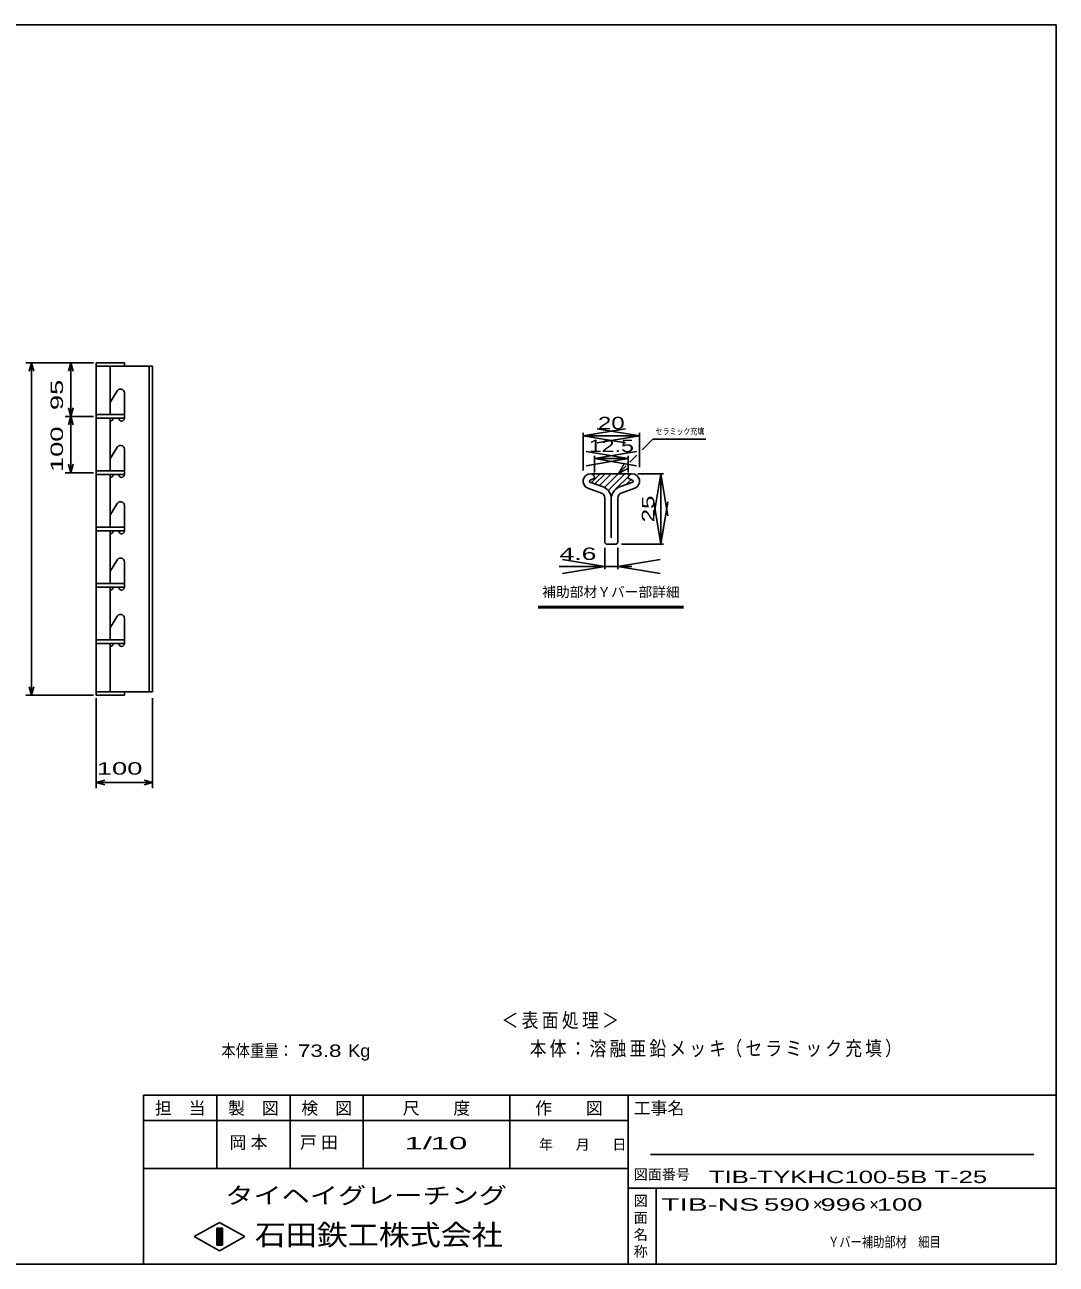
# Model space of a CAD drawing. Units: millimetres at full size, sheet at 1:10, with parts at other scales. Extents: x -1820 to 1724, y -1285 to 1059.
# Drawn here: x -107 to 1724, y -1141 to 1059 of the extents above; entities that cross this region are included whole.
import ezdxf
from ezdxf.enums import TextEntityAlignment as Align

# ---------------------------------------------------------------- set-up
doc = ezdxf.new("R2010")
doc.units = ezdxf.units.MM
doc.header["$LTSCALE"] = 10
for name, color, linetype, lineweight in [('0_2', 150, 'Continuous', 25), ('16', 3, 'Continuous', 25), ('22', 4, 'Continuous', 25), ('80', 4, 'Continuous', 25), ('82', 4, 'Continuous', 25)]:
    doc.layers.add(name, color=color, linetype=linetype, lineweight=lineweight)
doc.styles.add('ベクトル', font='')
doc.styles.get('ベクトル').set_extended_font_data('ベクトル')

# ---------------------------------------------------------------- blocks, each defined once
blk = doc.blocks.new('open_arrow')
at = {"color": 0, "linetype": 'Continuous', "lineweight": -2}
blk.add_lwpolyline([(7.5, 1.25), (0, 0), (7.5, -1.25)], dxfattribs=at)

msp = doc.modelspace()

# ---------------------------------------------------------------- linework, layer by layer
at = {"layer": '0_2'}
for p, q in [((-1736, 1059), (1724, 1059)), ((1724, 1059), (1724, -1141)), ((1724, -841), (104, -841)), ((104, -841), (104, -1141)), ((234, -841), (234, -971)), ((364, -971), (364, -841)), ((494, -841), (494, -971)), ((754, -971), (754, -841)), ((964, -841), (964, -1141)), ((964, -886), (104, -886)), ((1684, -946), (1004, -946)), ((104, -971), (964, -971)), ((964, -1006), (1724, -1006)), ((1014, -1141), (1014, -1006)), ((194, -1092), (239, -1067)), ((234, -1077), (244, -1077)), ((234, -1107), (234, -1077)), ((234, -1077), (236, -1077)), ((236, -1077), (236, -1107)), ((238, -1107), (238, -1077)), ((238, -1077), (240, -1077)), ((239, -1067), (284, -1092)), ((240, -1077), (240, -1107)), ((242, -1107), (242, -1077)), ((242, -1077), (244, -1077)), ((244, -1077), (244, -1107)), ((244, -1077), (244, -1107)), ((239, -1117), (194, -1092)), ((284, -1092), (239, -1117)), ((244, -1107), (234, -1107)), ((236, -1107), (238, -1107)), ((240, -1107), (242, -1107)), ((1724, -1141), (-1736, -1141))]:
    msp.add_line(p, q, dxfattribs=at)
at = {"layer": '16'}
for p, q in [((20, 459), (70, 459)), ((20, 453), (20, 459)), ((70, 453), (20, 453)), ((20, 453), (120, 453)), ((20, -125), (20, 453)), ((45, 453), (45, 367)), ((70, 459), (70, 453)), ((114, 453), (114, -125)), ((120, 453), (120, -125)), ((45.5, 390), (56.5, 408)), ((70.08, 360.61), (70.08, 405.61)), ((20, 367), (70, 367)), ((20, 361), (20, 367)), ((70, 361), (20, 361)), ((45, 361), (45, 267)), ((50.08, 360.61), (60.08, 360.61)), ((70, 367), (70, 361)), ((45.5, 290), (56.5, 308)), ((70.08, 260.61), (70.08, 305.61)), ((20, 267), (70, 267)), ((20, 261), (20, 267)), ((70, 267), (70, 261)), ((70, 261), (20, 261)), ((45, 261), (45, 167)), ((50.08, 260.61), (60.08, 260.61)), ((45.5, 190), (56.5, 208)), ((70.08, 160.61), (70.08, 205.61)), ((20, 167), (70, 167)), ((20, 161), (20, 167)), ((70, 161), (20, 161)), ((45, 161), (45, 67)), ((50.08, 160.61), (60.08, 160.61)), ((70, 167), (70, 161)), ((45.5, 90), (56.5, 108)), ((70.08, 60.61), (70.08, 105.61)), ((20, 67), (70, 67)), ((20, 61), (20, 67)), ((70, 67), (70, 61)), ((70, 61), (20, 61)), ((45, 61), (45, -33)), ((50.08, 60.61), (60.08, 60.61)), ((45.5, -10), (56.5, 8)), ((70.08, -39.39), (70.08, 5.61)), ((20, -33), (70, -33)), ((20, -39), (20, -33)), ((70, -39), (20, -39)), ((45, -39), (45, -125)), ((50.08, -39.39), (60.08, -39.39)), ((70, -33), (70, -39)), ((20, -125), (70, -125)), ((20, -131), (20, -125)), ((120, -125), (20, -125)), ((70, -131), (20, -131)), ((70, -125), (70, -131))]:
    msp.add_line(p, q, dxfattribs=at)
for centre, radius, start, end in [((63.08, 405.61), 7, 0, 160), ((45.08, 360.61), 5, 270, 0), ((65.08, 360.61), 5, 180, 0), ((63.08, 305.61), 7, 0, 160), ((45.08, 260.61), 5, 270, 0), ((65.08, 260.61), 5, 180, 0), ((63.08, 205.61), 7, 0, 160), ((45.08, 160.61), 5, 270, 0), ((65.08, 160.61), 5, 180, 0), ((63.08, 105.61), 7, 0, 160), ((45.08, 60.61), 5, 270, 0), ((65.08, 60.61), 5, 180, 0), ((63.08, 5.61), 7, 0, 160), ((45.08, -39.39), 5, 270, 0), ((65.08, -39.39), 5, 180, 0)]:
    msp.add_arc(centre, radius, start, end, dxfattribs=at)
at = {"layer": '22'}
for p, q in [((15, 459), (-105, 459)), ((-95, 459), (-99, 444)), ((-91, 444), (-95, 459)), ((-95, 459), (-95, -131)), ((15, 459), (-35, 459)), ((-25, 459), (-29, 444)), ((-21, 444), (-25, 459)), ((-25, 459), (-25, 364)), ((-25, 364), (-29, 379)), ((-21, 379), (-25, 364)), ((-35, 364), (15, 364)), ((-25, 364), (-29, 349)), ((-21, 349), (-25, 364)), ((-25, 364), (-25, 264)), ((-35, 264), (15, 264)), ((-25, 264), (-29, 279)), ((-21, 279), (-25, 264)), ((-105, -131), (15, -131)), ((-95, -131), (-99, -116)), ((-91, -116), (-95, -131)), ((20, -136), (20, -296)), ((120, -296), (120, -136)), ((20, -286), (35, -282)), ((35, -290), (20, -286)), ((20, -286), (120, -286)), ((120, -286), (105, -282)), ((105, -290), (120, -286))]:
    msp.add_line(p, q, dxfattribs=at)
at = {"layer": '80'}
for p, q in [((884.27, 267.66), (884.27, 334.51)), ((984.28, 273.52), (984.28, 334.51)), ((884.27, 329.51), (984.28, 329.51)), ((988.88, 304.31), (1007.95, 323.39)), ((1007.95, 323.39), (1101.95, 323.39)), ((904.18, 264.08), (904.18, 293.88)), ((904.18, 288.88), (964.38, 288.88)), ((964.38, 264.08), (964.38, 293.88)), ((967.33, 282.76), (979.78, 295.21)), ((946.51, 261.95), (960.9, 276.34)), ((981.06, 262.12), (1027.08, 262.12)), ((1022.08, 262.12), (1022.08, 137.08)), ((952.28, 137.08), (1027.08, 137.08)), ((922.78, 130.58), (922.78, 92.43)), ((945.78, 130.58), (945.78, 92.43)), ((841.97, 97.43), (970.78, 97.43))]:
    msp.add_line(p, q, dxfattribs=at)
at = {"layer": '80', "lineweight": 13}
for p, q in [((956.51, 279.27), (946.51, 261.95)), ((946.51, 261.95), (963.83, 271.95))]:
    msp.add_line(p, q, dxfattribs=at)
at = {"layer": '80', "color": 3}
for p, q in [((896.2, 247.08), (917.79, 239.49)), ((904.18, 254.08), (897, 250.58)), ((904.18, 255.21), (904.18, 254.08)), ((972.36, 247.08), (950.77, 239.49)), ((964.38, 255.21), (964.38, 254.08)), ((964.38, 254.08), (971.56, 250.58)), ((892.44, 236.22), (916.77, 227.67)), ((976.12, 236.22), (951.79, 227.67)), ((922.78, 219.18), (922.78, 140.58)), ((934.28, 218.93), (934.28, 148.58)), ((945.78, 219.18), (945.78, 140.58)), ((926.28, 137.08), (942.28, 137.08))]:
    msp.add_line(p, q, dxfattribs=at)
at = {"layer": '80', "color": 2}
for p, q in [((914.25, 261.95), (898.56, 246.25)), ((899.73, 261.95), (969.96, 261.95)), ((923.09, 261.95), (905.1, 243.95)), ((933.93, 261.95), (913.12, 241.13)), ((946.51, 261.95), (922.23, 237.67)), ((958.16, 261.95), (928.7, 232.49)), ((965.09, 258.03), (941.16, 234.1)), ((969.31, 251.67), (960.57, 242.94))]:
    msp.add_line(p, q, dxfattribs=at)
at = {"layer": '80', "color": 3}
for centre, radius, start, end in [((897.78, 248.61), 13.5, 90.98376, 246.6845), ((897.82, 248.55), 2.18, 111.91371, 222.3257), ((896.94, 254.89), 7.25, 2.49733, 85.54684), ((971.62, 254.89), 7.25, 94.45316, 177.50267), ((970.78, 248.61), 13.5, 293.3155, 89.01624), ((970.74, 248.55), 2.18, 317.6743, 68.08629), ((913.78, 219.18), 9, 0, 70.57922), ((911.33, 217.42), 23, 3.77866, 73.69731), ((957.23, 217.42), 23, 106.30269, 176.22134), ((954.78, 219.18), 9, 109.42078, 180), ((926.28, 140.58), 3.5, 180, 270), ((942.28, 140.58), 3.5, 270, 0)]:
    msp.add_arc(centre, radius, start, end, dxfattribs=at)
at = {"layer": '82'}
for p, q in [((804.37, 26.63), (1062.38, 26.63)), ((804.37, 24.13), (1062.38, 24.13))]:
    msp.add_line(p, q, dxfattribs=at)

# ---------------------------------------------------------------- block references
at = {"layer": '80', "xscale": 10, "yscale": 10}
for p in [(884.27, 329.51), (904.18, 288.88), (945.78, 97.43)]:
    msp.add_blockref('open_arrow', p, dxfattribs=at)
for p, rotation in [((984.28, 329.51), 180), ((964.38, 288.88), 180), ((1022.08, 262.12), 270), ((1022.08, 137.08), 90), ((922.78, 97.43), 180)]:
    msp.add_blockref('open_arrow', p, dxfattribs=dict(at, rotation=rotation))

# ---------------------------------------------------------------- texts
at = {"layer": '0_2', "style": 'ベクトル'}
for s, height, p in [('担\u3000当', 21.99, (124, -864)), ('製\u3000図', 21.99, (254, -864)), ('検\u3000図', 21.99, (384, -864)), ('尺\u3000\u3000度', 21.99, (564, -864)), ('作\u3000\u3000図', 21.99, (799, -864)), ('工事名', 21.99, (974, -864)), ('年', 18.33, (806, -928.5)), ('月', 18.33, (871, -928.5)), ('日', 18.33, (936, -928.5)), ('図面番号', 18.33, (974, -981.5)), ('図', 18.33, (974, -1028.5)), ('面', 18.33, (974, -1058.5)), ('名', 18.33, (974, -1088.5)), ('称', 18.33, (974, -1118.5))]:
    msp.add_text(s, height=height, dxfattribs=at).set_placement(p, align=Align.MIDDLE_LEFT)
at = {"layer": '0_2', "color": 222, "style": 'ベクトル'}
for s, height, width, p in [('タイヘイグレーチング', 29.33, 1.25, (249, -1019)), ('石田鉄工株式会社', 36.66, 1.1, (301.5, -1089))]:
    msp.add_text(s, height=height, dxfattribs=dict(at, width=width)).set_placement(p, align=Align.MIDDLE_LEFT)
at = {"layer": '22', "color": 2, "style": 'ベクトル', "width": 1.65}
for s, p in [(' 95 ', (-50, 361.5)), (' 100 ', (-50, 251.5))]:
    msp.add_text(s, height=21.99, rotation=90, dxfattribs=at).set_placement(p, align=Align.MIDDLE_LEFT)
at = {"layer": '22', "color": 2, "style": 'ベクトル'}
for s, height, width, p in [(' 100 ', 21.99, 1.65, (7.5, -261)), ('本体重量：', 21.99, 0.85, (242, -762)), (' 73.8', 21.99, 1.35, (367, -762)), ('Kg', 21.99, 1.1, (467, -762)), ('1/', 21.99, 2, (567, -926)), (' 10 ', 21.99, 2, (597, -926)), ('TIB-TYKHC100-5B T-25', 21.99, 1.55, (1107.5, -986)), ('TIB-NS ', 21.99, 1.8, (1023, -1035)), (' 590 ', 21.99, 1.65, (1192, -1035)), (' 996 ', 21.99, 1.65, (1292, -1035)), (' 100 ', 21.99, 1.65, (1392, -1035)), ('\u3000Ｙバー補助部材', 18.33, 0.8, (1299, -1101.5)), ('\u3000細目', 18.33, 0.8, (1459, -1101.5))]:
    msp.add_text(s, height=height, dxfattribs=dict(at, width=width)).set_placement(p, align=Align.MIDDLE_LEFT)
for p in [(1292, -1035), (1392, -1035)]:
    msp.add_text('×', height=21.99, dxfattribs=at).set_placement(p, align=Align.MIDDLE_LEFT)
at = {"layer": '22', "color": 2, "attachment_point": 4, "style": 'ベクトル'}
for s, insert, char_height in [('\\T1.2;\\W0.85;＜表面処理＞', (739.5, -709.5), 25.66), ('\\T1.19;\\W0.85;本体：溶融亜鉛メッキ', (789.5, -759.5), 25.66), ('\\T1.19;\\W0.85;（セラミック充填）', (1137, -759.5), 25.66), ('\\T1.25;岡本\u3000', (256.5, -926), 21.99), ('\\T1.25;戸田\u3000', (381.5, -926), 21.99)]:
    msp.add_mtext(s, dxfattribs=dict(at, insert=insert, char_height=char_height))
at = {"layer": '80', "style": 'ベクトル'}
for s, width, p in [('20', 1.45, (934.27, 334.51)), ('12.5', 1.4, (934.28, 293.88))]:
    msp.add_text(s, height=21.99, dxfattribs=dict(at, width=width)).set_placement(p, align=Align.BOTTOM_CENTER)
at = {"layer": '80', "color": 2, "style": 'ベクトル', "width": 0.8}
msp.add_text('セラミック充填', height=11, dxfattribs=at).set_placement((1012.95, 328.39), align=Align.BOTTOM_LEFT)
at = {"layer": '80', "style": 'ベクトル', "width": 1.45}
msp.add_text('25', height=21.99, rotation=90, dxfattribs=at).set_placement((1017.08, 199.6), align=Align.BOTTOM_CENTER)
at = {"layer": '80', "style": 'ベクトル', "width": 1.6}
msp.add_text('4.6', height=21.99, dxfattribs=at).set_placement((907.78, 102.43), align=Align.BOTTOM_RIGHT)
at = {"layer": '82', "color": 2, "style": 'ベクトル'}
msp.add_text('補助部材Ｙバー部詳細', height=17.89, dxfattribs=at).set_placement((811.69, 52.21), align=Align.MIDDLE_LEFT)

doc.saveas('drawing.dxf')
